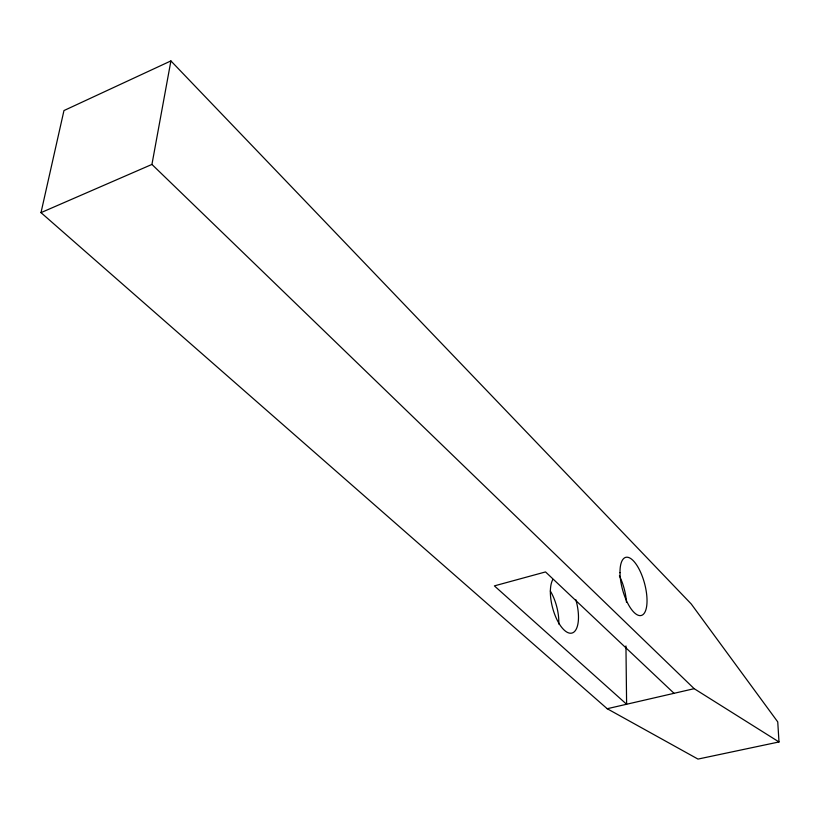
<?xml version="1.0" encoding="UTF-8"?>
<svg xmlns="http://www.w3.org/2000/svg" width="820" height="820" viewBox="0 0 820 820"><rect width="100%" height="100%" fill="white"/><g stroke="black" fill="none" stroke-linecap="round" stroke-linejoin="round"><path stroke-width="1.23" d="M41 212.636L151.936 164.43L170.909 60.916L63.96 110.567L41 212.636L607.21 708.726L697.984 759.084L779 741.957L777.749 721.907L691.239 603.981L170.909 60.916M607.21 708.726L694.171 688.677L779 741.957M674.05 693.32L545.536 571.929L494.388 585.88L626.613 704.257L625.947 645.955M151.936 164.43L694.171 688.677M550.322 591.005A29.356 12.515 75.3 0 1 558.768 624.04M619.407 575.845A29.92 11.695 75.1 0 1 626.47 602.269M575.773 599.522A29.52 12.279 75.2 0 1 573.959 632.046A29.52 12.279 75.2 0 1 555.242 615.789A29.52 12.279 75.2 0 1 552.793 579.576M620.002 572.678A30.084 11.439 75 0 0 640.512 615.605A30.084 11.439 75 0 0 640 570.945A30.084 11.439 75 0 0 620.002 572.678"/></g></svg>
